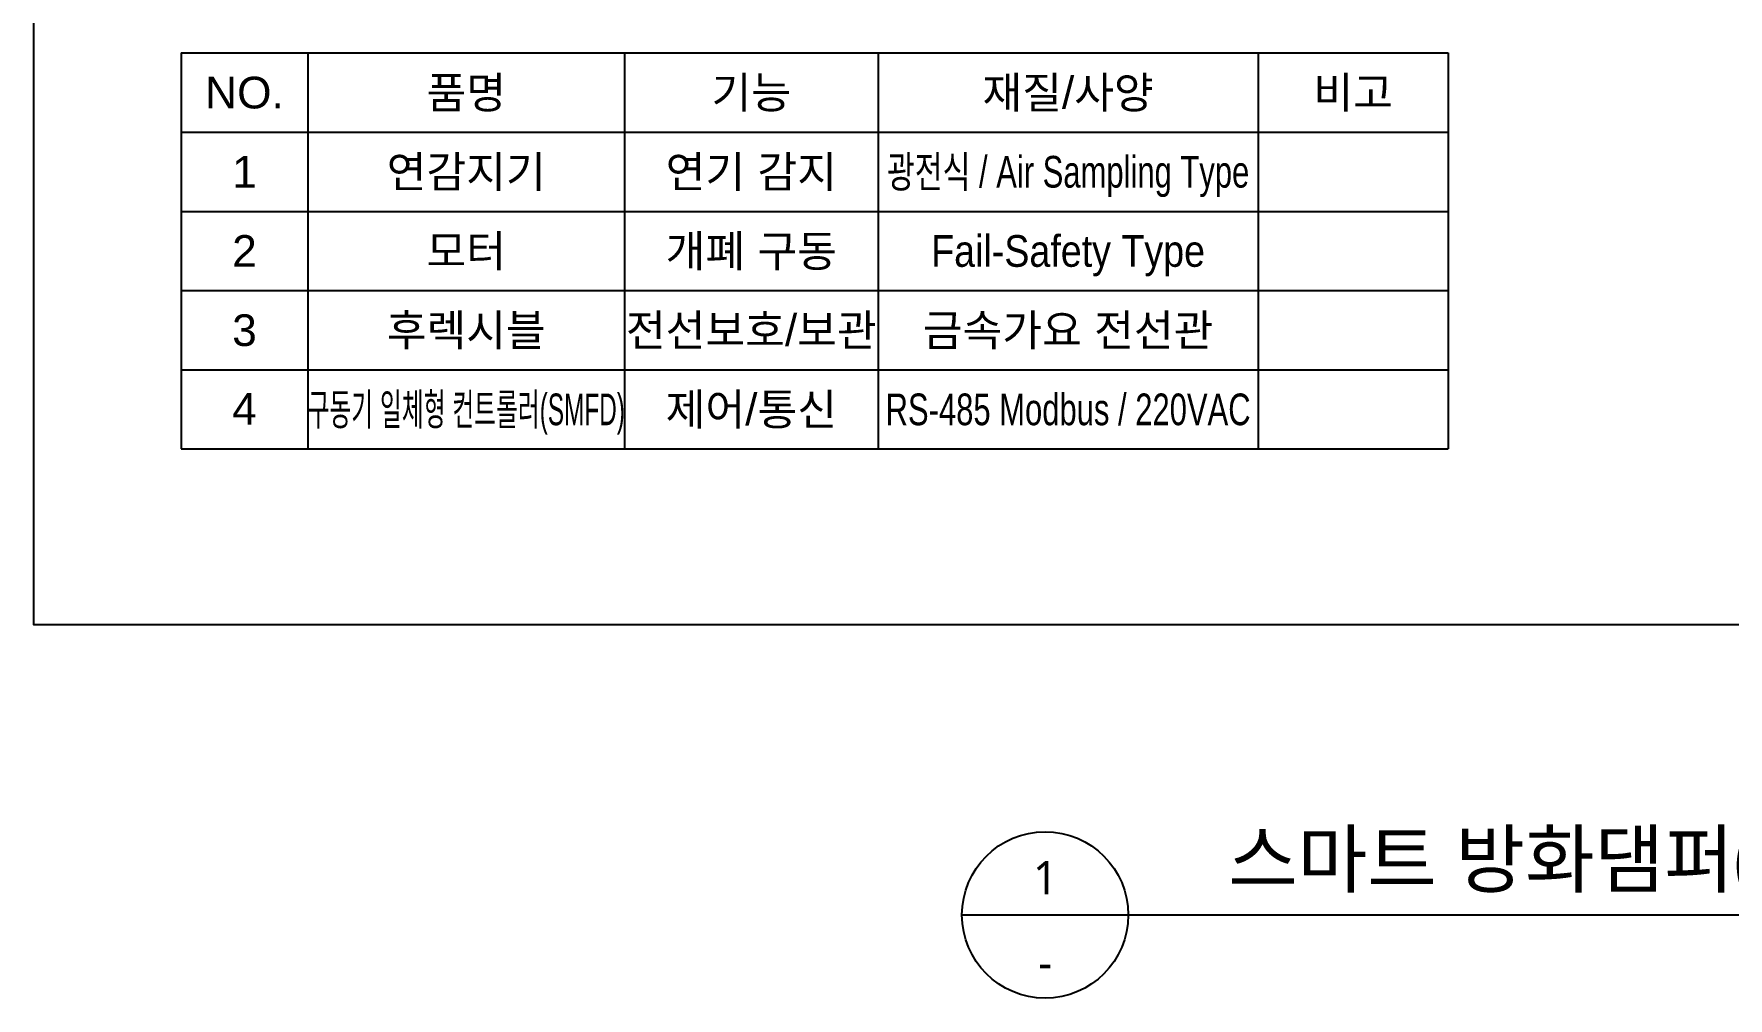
# Model space of a CAD drawing. Header units: millimetres. Extents: x 70 to 2494, y 28 to 562.
# Drawn here: x 1031.6 to 1245.6, y 28 to 149.8 of the extents above; entities that cross this region are included whole.
import ezdxf
from ezdxf.enums import TextEntityAlignment as Align

# ---------------------------------------------------------------- set-up
doc = ezdxf.new("R2010")
doc.units = ezdxf.units.MM
doc.layers.add('AA-MKXS', color=3, linetype='Continuous')
doc.layers.add('AUTO LINE', color=4, linetype='Continuous')
doc.styles.get("Standard").update_dxf_attribs({"font": ''})
doc.styles.add('스타일1', font='malgun.ttf')
doc.styles.get('Standard').set_extended_font_data('Arial')

msp = doc.modelspace()

# ---------------------------------------------------------------- linework, layer by layer
at = {"color": 6}
for p, q in [((1050.23, 147.34), (1210.23, 147.34)), ((1050.23, 147.34), (1050.23, 97.34)), ((1066.23, 147.34), (1066.23, 97.34)), ((1106.23, 147.34), (1106.23, 97.34)), ((1138.23, 147.34), (1138.23, 97.34)), ((1186.23, 147.34), (1186.23, 97.34)), ((1210.23, 147.34), (1210.23, 97.34)), ((1050.23, 137.34), (1210.23, 137.34)), ((1050.23, 127.34), (1210.23, 127.34)), ((1050.23, 117.34), (1210.23, 117.34)), ((1050.23, 107.34), (1210.23, 107.34)), ((1050.23, 97.34), (1210.23, 97.34))]:
    msp.add_line(p, q, dxfattribs=at)
at = {"layer": 'AA-MKXS', "color": 7}
msp.add_line((1148.83, 38.5), (1328.65, 38.5), dxfattribs=at)
msp.add_circle((1159.33, 38.5), 10.5, dxfattribs=at)
at = {"layer": 'AUTO LINE'}
msp.add_lwpolyline([(1451.08, 268.73), (1451.08, 75.12), (1031.64, 75.12), (1031.64, 268.73)], close=True, dxfattribs=at)

# ---------------------------------------------------------------- texts
for s, p in [('NO.', (1058.23, 142.34)), ('품명', (1086.23, 142.34)), ('기능', (1122.23, 142.34)), ('재질/사양', (1162.23, 142.34)), ('비고', (1198.23, 142.34)), ('연감지기', (1086.23, 132.34)), ('연기 감지', (1122.23, 132.34)), ('1', (1058.23, 132.34)), ('2', (1058.23, 122.34)), ('모터', (1086.23, 122.34)), ('개폐 구동', (1122.23, 122.34)), ('3', (1058.23, 112.34)), ('후렉시블', (1086.23, 112.34)), ('전선보호/보관', (1122.23, 112.34)), ('금속가요 전선관', (1162.23, 112.34)), ('제어/통신', (1122.23, 102.34)), ('4', (1058.23, 102.42))]:
    msp.add_text(s, height=4).set_placement(p, align=Align.MIDDLE_CENTER)
for s, width, p in [('광전식 / Air Sampling Type', 0.7, (1162.23, 132.34)), ('Fail-Safety Type', 0.85, (1162.23, 122.34)), ('구동기 일체형 컨트롤러(SMFD)', 0.55, (1086.23, 102.34)), ('RS-485 Modbus / 220VAC', 0.7, (1162.23, 102.34))]:
    msp.add_text(s, height=4, dxfattribs=dict(width=width)).set_placement(p, align=Align.MIDDLE_CENTER)
at = {"layer": 'AA-MKXS', "linetype": 'Continuous', "style": '스타일1'}
msp.add_text('스마트 방화댐퍼(SMFD) 계통도', height=7, dxfattribs=at).set_placement((1182.43, 42.05))
msp.add_text('1', height=4.2, dxfattribs=at).set_placement((1159.37, 41.12), align=Align.CENTER)
at = {"layer": 'AA-MKXS', "style": '스타일1'}
msp.add_text('-', height=4.2, dxfattribs=at).set_placement((1159.33, 32.5), align=Align.MIDDLE)

doc.saveas('drawing.dxf')
